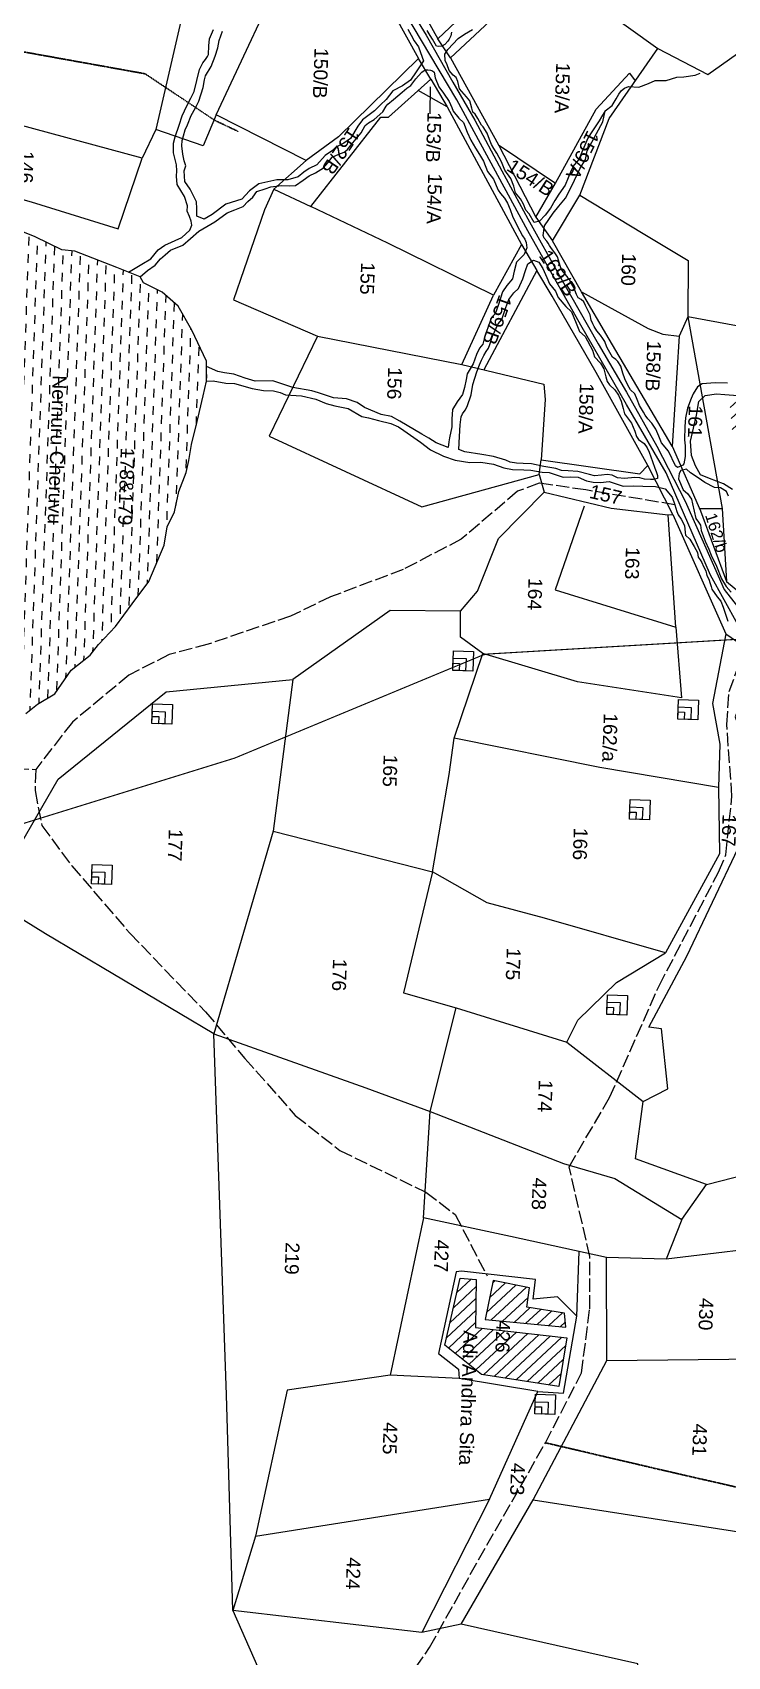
# Model space of a CAD drawing. Header units: inches. Extents: x 337143 to 343737, y 1590289 to 1599624.
# Drawn here: x 340848 to 341472, y 1595163 to 1596621 of the extents above; entities that cross this region are included whole.
import ezdxf

# ---------------------------------------------------------------- set-up
doc = ezdxf.new("R2010")
doc.units = ezdxf.units.IN
doc.header["$MEASUREMENT"] = 0
doc.linetypes.add('ACAD_ISO02W100', pattern=[15, 12, -3])
doc.linetypes.add('ACAD_ISO07W100', pattern=[3, 0, -3])
for name, color, linetype in [('BLOCK', 7, 'Continuous'), ('CARTTRACK', 30, 'ACAD_ISO02W100'), ('NALA', 4, 'Continuous'), ('SQUAREWELL', 5, 'Continuous'), ('SURVEY_BND', 7, 'Continuous'), ('VILLAGE_AREA', 1, 'Continuous'), ('WATER_BODY', 4, 'Continuous')]:
    doc.layers.add(name, color=color, linetype=linetype)
doc.layers.add('FOOTPATH', color=150, linetype='ACAD_ISO07W100', lineweight=30)
doc.layers.add('ROAD', color=1, linetype='Continuous', lineweight=25)
doc.styles.get("Standard").update_dxf_attribs({"font": 'arial.ttf'})
doc.dimstyles.get("Standard").update_dxf_attribs({"dimtxt": 0.18, "dimasz": 0.18, "dimexe": 0.18, "dimexo": 0.0625, "dimgap": 0.09, "dimtad": 0, "dimtih": 1, "dimtoh": 1, "dimdec": 4, "dimzin": 0, "dimdsep": 46, "dimtxsty": 'Standard', "dimcen": 0.09, "dimadec": 0, "dimazin": 0, "dimtfac": 1, "dimtdec": 4, "dimtofl": 0, "dimtmove": 0, "dimatfit": 3, "dimfxl": 0, "dimtolj": 1, "dimtzin": 0, "dimarcsym": 0})

msp = doc.modelspace()

# ---------------------------------------------------------------- hatches: boundary and pattern name
at = {"layer": 'VILLAGE_AREA'}
h = msp.add_hatch(dxfattribs=at)
h.set_pattern_fill('ANSI31', color=256, scale=62.399649, angle=-1.972, style=0)
h.set_pattern_definition([(43.02798, (340385.863, 1600582.354), (-5.322342, 5.701928), [])])
h.paths.add_polyline_path([(341326.7, 1595458.8), (341325.3, 1595471.5), (341291.6, 1595476.8), (341293.8, 1595494.3), (341261.2, 1595500.9), (341254, 1595465.7)], flags=17)
h.paths.add_polyline_path([(341320.2, 1595405.7), (341327.6, 1595449.4), (341245.5, 1595458.5), (341246, 1595501.7), (341231.6, 1595502.9), (341217.9, 1595442.6), (341250.8, 1595416.4)])
h.paths.add_polyline_path([(341618.9, 1596077.2), (341621.9, 1596099.4), (341560.5, 1596112.1), (341557.6, 1596112.5), (341551.8, 1596089.6)])
h.paths.add_polyline_path([(341683.7, 1596066.2), (341712.5, 1596038.7), (341727.6, 1596101.2), (341650.8, 1596159.2), (341638.2, 1596162), (341619.9, 1596117.6)])
h.paths.add_polyline_path([(341764, 1596055.3), (341782.1, 1596055.6), (341785.1, 1596072.5), (341765.2, 1596073.9), (341758.3, 1596086.6), (341733.3, 1596089.5), (341730.8, 1596058.6), (341730.5, 1596040.3), (341745.4, 1596037.6)])
h.paths.add_polyline_path([(341770.8, 1596094.9), (341791, 1596091.6), (341788.5, 1596102.5), (341774.6, 1596107.7), (341776.6, 1596156.2), (341759.6, 1596161), (341744, 1596107.3)])
h.paths.add_polyline_path([(341737.3, 1596154.6), (341744.5, 1596244.3), (341713.1, 1596244.6), (341702.9, 1596219.1), (341721.4, 1596213.8), (341719.9, 1596204.5), (341692.4, 1596206), (341675.2, 1596165.8), (341698.5, 1596157.4)])
h.paths.add_polyline_path([(341756.6, 1596309.6), (341756.5, 1596335.8), (341692.6, 1596335.5), (341691.9, 1596326), (341743.1, 1596319.8), (341745.5, 1596307.3)])
h.paths.add_polyline_path([(341712.9, 1596289.7), (341722.7, 1596314.1), (341723.1, 1596315.9), (341691.6, 1596322.4), (341684.7, 1596295.5)])
h.paths.add_polyline_path([(341603.5, 1596323.8), (341604.2, 1596342.3), (341635.6, 1596346.6), (341636.3, 1596374.9), (341605.6, 1596380.2), (341584.2, 1596357.4), (341520.3, 1596375.6), (341486.5, 1596354.8), (341483.1, 1596316.9), (341542.9, 1596326.1), (341578.8, 1596319.5)])
h.paths.add_polyline_path([(341701.6, 1596249.5), (341708.6, 1596279.1), (341640, 1596293), (341637.3, 1596275.4)])
h.paths.add_polyline_path([(341648.8, 1596179.6), (341658.8, 1596178), (341685.6, 1596227.5), (341680.8, 1596234.7), (341670.8, 1596235), (341666.2, 1596223.9), (341651.3, 1596228.4), (341652.2, 1596258.5), (341625.3, 1596268.4), (341613, 1596212), (341599.8, 1596213.9), (341600.1, 1596201.8)])
h.paths.add_polyline_path([(341582.3, 1596204.3), (341585, 1596227.8), (341603.9, 1596229.3), (341604.6, 1596270.7), (341562.2, 1596272.4), (341557.5, 1596205.6)])
h.paths.add_polyline_path([(341542.5, 1596252.8), (341543, 1596277.7), (341473.5, 1596292.4), (341476.3, 1596261.1), (341488.9, 1596260.5), (341487.8, 1596248.8), (341513.2, 1596243.1)])
h.paths.add_polyline_path([(341604.6, 1596119.7), (341616.9, 1596164.6), (341613, 1596177.7), (341588.5, 1596189.1), (341558, 1596185.6), (341554.5, 1596140.6), (341572.9, 1596139.5), (341571.3, 1596126.9)])
h.paths.add_polyline_path([(341506.6, 1596118.5), (341525.1, 1596116.5), (341536.6, 1596124), (341538.2, 1596150.1), (341518.6, 1596153), (341521.7, 1596192.2), (341492.5, 1596194), (341490.4, 1596178.8), (341489, 1596147), (341498.2, 1596146.7), (341497.9, 1596138.3), (341506.4, 1596132.6)])
h.paths.add_polyline_path([(341261, 1595468.6), (341259.9, 1595434.7), (341278.9, 1595434), (341280, 1595468)], flags=25)
h.paths.add_polyline_path([(341231.4, 1595459.5), (341227, 1595332.2), (341246.6, 1595331.6), (341251, 1595458.8)], flags=9)
h.paths.add_polyline_path([(341551.6, 1596464.7), (341546.4, 1596313.1), (341571.5, 1596312.3), (341576.8, 1596463.8)], flags=9)
h.paths.add_polyline_path([(341647.2, 1596193.7), (341646.4, 1596169), (341665.4, 1596168.3), (341666.2, 1596193.1)], flags=9)
at = {"layer": 'WATER_BODY'}
h = msp.add_hatch(dxfattribs=at)
h.set_pattern_fill('DASH', color=256, scale=62.399649, angle=-91.972, style=0)
h.set_pattern_definition([(268.02798, (340385.863, 1600582.354), (7.526929, -8.063744), [7.799956, -7.799956])])
h.paths.add_polyline_path([(340936.9, 1596108.4), (340952.1, 1596128.5), (340965.8, 1596161.1), (340968.4, 1596177.7), (340975, 1596191), (340979, 1596209.3), (340985.5, 1596226.3), (340987.9, 1596237), (340990.3, 1596251.4), (340995.5, 1596272.1), (341000.9, 1596295.1), (341003.8, 1596308.5), (341003.7, 1596326.4), (340990.6, 1596354.3), (340978.4, 1596375.6), (340964.1, 1596388.4), (340947.2, 1596396.6), (340944.2, 1596402.1), (340923.3, 1596410.5), (340885.6, 1596425.1), (340873.8, 1596426.2), (340849.9, 1596438.1), (340825.5, 1596448), (340793.2, 1596458.8), (340773.2, 1596467.8), (340751.6, 1596484.3), (340731.3, 1596498.5), (340708.6, 1596518.5), (340695.8, 1596534.1), (340660, 1596547.1), (340687.7, 1596483.4), (340697.8, 1596460.1), (340723.1, 1596348), (340746.6, 1596258.4), (340758.8, 1596201.5), (340768.4, 1596154.3), (340775.1, 1596100.5), (340785.1, 1596013.8), (340780.6, 1595979.8), (340794.2, 1595983), (340814.4, 1595991.4), (340841.5, 1596009.9), (340851.9, 1596018.4), (340867.7, 1596027.7), (340882.2, 1596048.8), (340899.2, 1596062.2), (340906.9, 1596072), (340922, 1596088)])
h.paths.add_polyline_path([(340862.4, 1596317.6), (340857.7, 1596181.4), (340877.3, 1596180.7), (340882, 1596316.9)], flags=24)
h.paths.add_polyline_path([(340923.5, 1596252.2), (340920.9, 1596176.2), (340940, 1596175.6), (340942.6, 1596251.5)], flags=24)

# ---------------------------------------------------------------- linework, layer by layer
at = {"layer": 'BLOCK', "color": 1, "const_width": 1}
msp.add_lwpolyline([(341610, 1596628.1), (341729, 1596613.1, -0.157751), (341740.2, 1596607.9), (341818.8, 1596534.4, -0.324495), (341823.3, 1596511.4), (341750, 1596353.9, 0.014677), (341749.6, 1596352.8), (341714.2, 1596263.3, -0.021737), (341713.4, 1596261.7), (341675.2, 1596185.3, 0.07754), (341673.3, 1596179.4), (341659.9, 1596092.8, -0.353314), (341641.3, 1596075.9), (341615.3, 1596074.4, -0.020748), (341613.7, 1596074.4), (341494.8, 1596077.3, 0.020889), (341493.1, 1596077.3), (341257.2, 1596063.4, 0.083888), (341250.7, 1596061.9), (341029.6, 1595970.1, -0.023398), (341027.8, 1595969.5), (340836.5, 1595910.3, 0.070384)], format="xyb", dxfattribs=at)
at = {"layer": 'CARTTRACK'}
for points in [[(341424.6, 1596197.4), (341344.5, 1596210.7), (341302.7, 1596216.8), (341283.3, 1596209.5), (341232.6, 1596166.5), (341180.5, 1596139.3), (341115.2, 1596114.7), (341079.3, 1596097.4), (341005.4, 1596072.2), (340970.2, 1596062.8), (340934.2, 1596044.5), (340883.4, 1596002.3), (340850.4, 1595959.8), (340849.8, 1595940.7), (340855.8, 1595909.5), (340882.8, 1595873.2), (340935, 1595812.6), (341002.8, 1595742.1), (341038.3, 1595700.2), (341083.6, 1595649.1), (341123.6, 1595617.6), (341200.8, 1595580.1), (341227.2, 1595560), (341255.8, 1595505)], [(341165.9, 1595116.1), (341204.2, 1595171.3), (341248.2, 1595250.1), (341308.3, 1595355.1), (341340.7, 1595417.8), (341348, 1595475.5), (341348.2, 1595522.4), (341329.5, 1595602.9), (341365.9, 1595665.1), (341410.3, 1595765.5), (341463.8, 1595867.6), (341470.3, 1595883.1), (341475.8, 1595935.7), (341471.1, 1596000.1), (341473.3, 1596029.6), (341484.1, 1596059.6), (341488.4, 1596075.2)], [(340069.4, 1596026.3), (340078.2, 1596012.3), (340109.1, 1595971.8), (340140.3, 1595959.4), (340203.1, 1595953.9), (340301.4, 1595940.1), (340354.4, 1595935.1), (340472.9, 1595942), (340581.4, 1595949.3), (340712.2, 1595962.5), (340850.4, 1595959.8)]]:
    msp.add_lwpolyline(points, dxfattribs=at)
at = {"layer": 'FOOTPATH', "ltscale": 0.002}
for points in [[(340791.9, 1596612.6), (340948.7, 1596584.4), (341011.4, 1596542.5), (341032.1, 1596532.7)], [(341670.2, 1595193.5), (341602.6, 1595235.4), (341546.1, 1595282.3), (341531.5, 1595297.3), (341502.4, 1595310.1), (341410.3, 1595331.2), (341308.3, 1595355.1)]]:
    msp.add_lwpolyline(points, dxfattribs=at)
at = {"layer": 'NALA'}
for points in [[(340933.7, 1596406.3), (340945.6, 1596413.5), (340953.7, 1596418.2), (340960.3, 1596426.2), (340966.3, 1596430.4), (340981.7, 1596437.5), (340988.8, 1596443.9), (340990.7, 1596448.6), (340990.1, 1596452.1), (340988.4, 1596456.2), (340986.4, 1596460.9), (340986.6, 1596465.7), (340984, 1596474.2), (340977.5, 1596485.1), (340977, 1596492.5), (340977.1, 1596497.2), (340976.8, 1596502.6), (340974.2, 1596513.4), (340974.3, 1596522.1), (340975.6, 1596527.8), (340979.2, 1596538.2), (340982.1, 1596546.5), (340986.1, 1596555.6), (340989.7, 1596562.5), (340992.6, 1596568.4), (340997.6, 1596588.2), (341000.5, 1596594.3), (341003, 1596597.3), (341004.6, 1596599.9), (341005.6, 1596601.7), (341005.8, 1596609.5), (341006.6, 1596615.8), (341010, 1596624.1)], [(341184.8, 1596624.5), (341187.7, 1596619), (341190.4, 1596613.9), (341194.2, 1596608.5), (341197.5, 1596599.3), (341198.6, 1596596.1), (341195.6, 1596591.5), (341192.1, 1596586.2), (341187, 1596578.8), (341180, 1596573.6), (341171.1, 1596569.2), (341165.3, 1596561.4), (341160.2, 1596556.5), (341154.6, 1596551), (341143.8, 1596543.1), (341139.6, 1596537.3), (341133.1, 1596526.4), (341127.2, 1596522.2), (341120.1, 1596518.4), (341117.1, 1596515.4), (341110.5, 1596511.1), (341102.8, 1596502.5), (341096, 1596499.2), (341091.3, 1596496.1), (341086.3, 1596492), (341076.9, 1596489.2), (341066.9, 1596489.1), (341050.8, 1596485.6), (341042.5, 1596479.3), (341035.6, 1596471.8), (341021.3, 1596467.4), (341008.9, 1596458), (341001.8, 1596453.7), (340995.1, 1596456.4), (340995, 1596463.5), (340994.8, 1596469.3), (340989, 1596480.8), (340984.4, 1596487.7), (340983.9, 1596497.3), (340985.3, 1596501.6), (340983.9, 1596506.2), (340982.5, 1596512.2), (340981.8, 1596519.8), (340982, 1596524.5), (340983.2, 1596528.7), (340984.7, 1596534), (340986.6, 1596538.6), (340989.9, 1596546.8), (340994, 1596553.7), (340996.8, 1596559.8), (341000.7, 1596572.1), (341001.9, 1596578.9), (341002.9, 1596582.6), (341008.1, 1596590.9), (341011.5, 1596600.1), (341014.1, 1596607.8), (341015.2, 1596614.3), (341018.2, 1596622.7)], [(341224, 1596621.8), (341223.4, 1596618.6), (341221.7, 1596615.4), (341220.5, 1596613.7), (341217.8, 1596610.7), (341215.2, 1596609.2), (341212.5, 1596608.8), (341210.5, 1596609.3), (341206.7, 1596615.5), (341204.7, 1596618.7), (341202.1, 1596623.3)], [(341471.9, 1596306.6), (341460.8, 1596306.8), (341448.9, 1596306.1), (341444.8, 1596303.3), (341441, 1596297), (341439, 1596292.9), (341436, 1596284), (341434.1, 1596275.5), (341433.5, 1596267.7), (341433.1, 1596255.8), (341433.8, 1596250.4), (341433.8, 1596244.1), (341433.8, 1596240.8), (341432.5, 1596234), (341431.7, 1596232.8), (341426.8, 1596230.8), (341425, 1596232.3), (341418.9, 1596245.6), (341412.6, 1596253), (341410.1, 1596258.9), (341407.3, 1596265.2), (341403.7, 1596270.7), (341400.2, 1596274.6), (341397.7, 1596277.8), (341396.3, 1596280.6), (341392.8, 1596286.4), (341390.7, 1596291.9), (341388.6, 1596296.9), (341384.7, 1596300.7), (341382.2, 1596304.7), (341379.6, 1596310.5), (341377.9, 1596315.6), (341375.9, 1596321.7), (341373.3, 1596325.9), (341371.4, 1596327.9), (341368.6, 1596329.8), (341365, 1596336.2), (341363.5, 1596338.8), (341361.5, 1596344), (341359.7, 1596346.6), (341357.7, 1596349.7), (341354.4, 1596353.5), (341352, 1596357.6), (341350.7, 1596359.8), (341349.2, 1596363.3), (341348.3, 1596368), (341344.2, 1596376.2), (341342.8, 1596379.5), (341340.4, 1596381.7), (341337.6, 1596383.1), (341336.3, 1596386.1), (341333.8, 1596392.6), (341331.2, 1596396.9), (341330, 1596399.7), (341328.7, 1596401), (341327.7, 1596402.4), (341325.9, 1596404.4), (341323.1, 1596407.9), (341321.8, 1596410.9), (341319.1, 1596420), (341316.6, 1596423.6), (341313.7, 1596427.5), (341311.8, 1596430.1), (341310.6, 1596432.4), (341309.6, 1596434), (341307.2, 1596436.9), (341306.1, 1596439.3), (341307.5, 1596447.8), (341315.1, 1596459.3), (341320.3, 1596465.4), (341326.4, 1596472.8), (341332, 1596483.7), (341339.1, 1596499), (341344.2, 1596507.3), (341345.7, 1596515.2), (341354.1, 1596530.8), (341359.7, 1596541.2), (341361.8, 1596551.2), (341358.6, 1596545.7), (341356.5, 1596542.2), (341352.3, 1596536), (341348.6, 1596530.6), (341346.4, 1596526.7), (341340.9, 1596514), (341338.2, 1596507.3), (341334.1, 1596502.5), (341331.3, 1596497.6), (341328.7, 1596491), (341325.9, 1596484.5), (341320.2, 1596476.3), (341316.6, 1596470.5), (341312.8, 1596463.7), (341308, 1596457.4), (341302.9, 1596452), (341298.2, 1596450.8), (341293.5, 1596458.6), (341290.7, 1596461.8), (341288.5, 1596467.2), (341285.9, 1596472.1), (341281.4, 1596477.6), (341279.9, 1596483.6), (341277.1, 1596490.5), (341271.8, 1596497.9), (341268.7, 1596505.2), (341264.7, 1596513.1), (341261.8, 1596517.3), (341259.7, 1596521), (341257.9, 1596525.5), (341255.9, 1596531), (341252.2, 1596536.8), (341250.7, 1596538.2), (341247.6, 1596544.3), (341245, 1596548), (341242.9, 1596550), (341242.1, 1596553.4), (341240.4, 1596560.2), (341237.3, 1596563.7), (341231.2, 1596570.9), (341229.7, 1596577.4), (341228, 1596581.1), (341225.4, 1596583.3), (341221.7, 1596587.4), (341220.1, 1596592.4), (341218.1, 1596596.4), (341217.8, 1596601.9), (341220.7, 1596606.2), (341229.9, 1596616), (341235.5, 1596619.9), (341242.7, 1596624.2)], [(340944.2, 1596402.1), (340950.7, 1596407.6), (340957.7, 1596412.5), (340962.4, 1596418.1), (340966.6, 1596421.8), (340971.4, 1596426), (340982.6, 1596430.6), (340989.3, 1596436.4), (340997, 1596443), (341011.2, 1596451.4), (341022.3, 1596459.5), (341029.3, 1596462.3), (341033.9, 1596463.9), (341036.8, 1596465.1), (341041, 1596469.6), (341045.5, 1596473.6), (341049, 1596478.7), (341056.4, 1596481.2), (341061.5, 1596482.9), (341071.2, 1596484), (341078.3, 1596483.7), (341083.8, 1596484.2), (341090.5, 1596488.9), (341096, 1596492.9), (341101.7, 1596495.5), (341108.8, 1596500), (341112.8, 1596504.4), (341116.7, 1596509.4), (341122.8, 1596512.2), (341127.5, 1596513.9), (341130.5, 1596516.5), (341133.8, 1596520.6), (341142.6, 1596531.5), (341146.4, 1596537.9), (341149.3, 1596540.3), (341154.3, 1596543.2), (341162.1, 1596550.2), (341165.2, 1596555.2), (341166.7, 1596557.1), (341171.7, 1596561.2), (341179.7, 1596567.9), (341183.9, 1596571.5), (341187.4, 1596573.8), (341191.9, 1596579.8), (341194.1, 1596582.7), (341197.2, 1596585.9), (341200.1, 1596587.8), (341202.6, 1596587.9), (341204.9, 1596587.7), (341206.9, 1596587), (341208.2, 1596585.7), (341209.3, 1596580.9), (341212.4, 1596572.8), (341216.7, 1596567.1), (341221.9, 1596559.6), (341224.1, 1596554.1), (341225.3, 1596550.8), (341230.6, 1596544.4), (341234.6, 1596540.7), (341237.8, 1596532), (341241.2, 1596524.8), (341245.5, 1596517.6), (341249.1, 1596512), (341252.5, 1596505.9), (341256.2, 1596496.6), (341261.5, 1596489.8), (341265.9, 1596479.9), (341267.9, 1596477), (341271.5, 1596472.7), (341274.3, 1596468.1), (341276.7, 1596462.4), (341278.7, 1596456.4), (341280.2, 1596453.2), (341285.3, 1596443.4), (341287.7, 1596438.8), (341289.7, 1596435.8), (341291, 1596432.9), (341291.4, 1596428.2), (341289.2, 1596422.1), (341282.4, 1596415.1), (341280.1, 1596407.3), (341278.8, 1596400.4), (341273.7, 1596394.3), (341269.6, 1596388.5), (341265.9, 1596376.3), (341263.2, 1596368.8), (341259.7, 1596365.5), (341253.7, 1596348.7), (341252, 1596341.6), (341249, 1596338), (341246.2, 1596332.4), (341243.2, 1596323.9), (341237.9, 1596315.1), (341237.1, 1596309.9), (341235.6, 1596302.7), (341233.8, 1596296.4), (341228.9, 1596289.9), (341224.9, 1596282.9), (341224.3, 1596274.4), (341224.1, 1596267.5), (341222, 1596257.5), (341221.6, 1596254), (341220.8, 1596248.7), (341210, 1596253), (341203.6, 1596257.3), (341197.3, 1596260.7), (341177.5, 1596272.5), (341170.1, 1596276.6), (341160.6, 1596278.5), (341145.8, 1596284.8), (341139.2, 1596289.2), (341129.6, 1596292.4), (341117.9, 1596293.4), (341104.3, 1596297.8), (341098.4, 1596299.7), (341081.3, 1596302.7), (341063.4, 1596308.8), (341047.4, 1596308.4), (341038.5, 1596311.2), (341028.4, 1596314.8), (341020.1, 1596316), (341014.1, 1596317), (341003.7, 1596321.6)], [(341361.8, 1596551.2), (341368.2, 1596555.9), (341371.9, 1596561.8), (341374.1, 1596566.1), (341376.7, 1596569.4), (341379.2, 1596571.6), (341383, 1596572.9), (341392.1, 1596572.4), (341400.9, 1596575.8), (341406.8, 1596578.5), (341416.6, 1596578.4), (341426.2, 1596581.4), (341432.5, 1596581.7), (341442.6, 1596583.3), (341447.2, 1596585)], [(341003.8, 1596308.5), (341009.9, 1596308.8), (341021.3, 1596306.5), (341029, 1596306.2), (341044.8, 1596301.7), (341054.9, 1596299.9), (341063.9, 1596299.6), (341070, 1596298.1), (341074.8, 1596296.1), (341089.2, 1596295.1), (341102.1, 1596292.1), (341111.2, 1596288.4), (341119.1, 1596286.2), (341131.1, 1596283.8), (341143.2, 1596276.7), (341149.2, 1596275.4), (341158.4, 1596273), (341169.3, 1596270.3), (341176.4, 1596267.4), (341181, 1596264.1), (341196.1, 1596253.5), (341205.1, 1596246.7), (341216.7, 1596241.1), (341227.2, 1596237.3), (341240.2, 1596235.2), (341250.2, 1596235.5), (341261.7, 1596233.9), (341271, 1596230.7), (341278.8, 1596229.1), (341288.8, 1596228.7), (341295.2, 1596228.5), (341305.4, 1596226.7), (341311.6, 1596226.5), (341324.1, 1596222.3), (341330.5, 1596222.6), (341337.5, 1596222.3), (341345.1, 1596218.8), (341351.1, 1596217.7), (341357.6, 1596217.4), (341365.6, 1596218.2), (341378, 1596214.2), (341387.6, 1596214.3), (341395.7, 1596214), (341407, 1596213.8), (341415.9, 1596211.6), (341422, 1596204.1), (341424.6, 1596197.4), (341426.3, 1596191.2), (341427.6, 1596188.2), (341430.3, 1596184.4), (341433.1, 1596178.8), (341433.9, 1596172.6), (341434.2, 1596170.1), (341437.9, 1596166.5), (341441.9, 1596160), (341444.7, 1596154.4), (341445.5, 1596150.3), (341447.2, 1596147.9), (341448.8, 1596145.6), (341450.3, 1596142.1), (341452.2, 1596138.1), (341453.1, 1596134), (341455, 1596130.7), (341456.3, 1596126.6), (341457.2, 1596123.9), (341457.7, 1596121.7), (341462.4, 1596114.7), (341465.7, 1596110.9), (341468, 1596105.3), (341472.2, 1596092.9)], [(341476.2, 1596211), (341468.3, 1596216.2), (341455.7, 1596220.9), (341447.6, 1596224.3), (341443, 1596232.2), (341439.5, 1596241.5), (341438.4, 1596254.5), (341443.9, 1596277.9), (341446.1, 1596290.1), (341451.6, 1596295.5), (341461.9, 1596296.9), (341469.4, 1596296.5), (341488.5, 1596294.9)], [(341472.8, 1596205.2), (341470.8, 1596209.3), (341465.5, 1596212.7), (341460.1, 1596212.9), (341451.5, 1596217.5), (341445.4, 1596221.6), (341438.6, 1596226), (341434.9, 1596229.5), (341430, 1596228.3), (341428.4, 1596225.4), (341427.9, 1596220.6), (341432, 1596210.9), (341436, 1596207.4), (341439.3, 1596202.4), (341440.2, 1596198.2), (341443.3, 1596185.1), (341445.6, 1596181.8), (341447.5, 1596179.1), (341448.1, 1596174.2), (341451.8, 1596164.6), (341455, 1596157.4), (341457.2, 1596152.1), (341462, 1596142.4), (341466.3, 1596130.8), (341470.5, 1596123.9), (341475.2, 1596118.8)]]:
    msp.add_lwpolyline(points, dxfattribs=at)
msp.add_lwpolyline([(341230.4, 1596247), (341231, 1596258.8), (341231.6, 1596269.3), (341232.7, 1596276.3), (341233.8, 1596279), (341236.2, 1596282.2), (341238, 1596285.7), (341241.5, 1596296.1), (341243, 1596305.3), (341246.5, 1596316.9), (341249, 1596322.9), (341250.7, 1596327.1), (341252.9, 1596331.5), (341255, 1596334.9), (341257, 1596338), (341258.4, 1596341.2), (341260.7, 1596348.9), (341265.9, 1596359.8), (341269, 1596363.8), (341272.6, 1596374.5), (341275.4, 1596381.6), (341279.9, 1596387.8), (341284, 1596391.6), (341287.8, 1596400.4), (341290.3, 1596407.7), (341292.4, 1596413.7), (341297.6, 1596416.9), (341302.4, 1596415.1), (341305.9, 1596409.6), (341309.4, 1596401.6), (341311.8, 1596395.9), (341317.3, 1596389.1), (341319.8, 1596383.4), (341326.5, 1596375.4), (341331.8, 1596370.6), (341336, 1596360.5), (341338.8, 1596352.9), (341343.9, 1596348.4), (341350.5, 1596336.2), (341352.3, 1596330.2), (341357.6, 1596324.6), (341360.6, 1596319.4), (341362.6, 1596312.4), (341363.7, 1596308.1), (341365.7, 1596305.2), (341370.5, 1596300.5), (341374, 1596295.7), (341376.2, 1596290.3), (341378, 1596283.8), (341379.4, 1596279), (341385.6, 1596270.6), (341388.4, 1596263.5), (341390.1, 1596258.6), (341391.9, 1596256.1), (341397, 1596252.4), (341399.6, 1596248.5), (341401.4, 1596244.6), (341404.4, 1596236.3), (341406.4, 1596230.3), (341407.7, 1596227.3), (341408.8, 1596223.7), (341409, 1596222.5), (341409, 1596220.9), (341405.4, 1596220.2), (341402.5, 1596220.1), (341397.3, 1596220.4), (341393, 1596221.7), (341388.6, 1596221.9), (341379.4, 1596220.9), (341373, 1596221.7), (341368.1, 1596224.1), (341363.6, 1596224.7), (341358.6, 1596224.1), (341352.2, 1596223.4), (341347.9, 1596224.5), (341337.3, 1596227.3), (341328.6, 1596227.8), (341322.8, 1596228.1), (341317.6, 1596230.1), (341306.8, 1596231.7), (341295.6, 1596234.2), (341288.1, 1596234.4), (341282.3, 1596234.6), (341276.6, 1596235.7), (341272.7, 1596237.3), (341261.6, 1596240.8), (341251.1, 1596242.5), (341236, 1596245)], close=True, dxfattribs=at)
at = {"layer": 'ROAD'}
for points in [[(342722.8, 1595597.6), (342642.5, 1595626.2), (342558.9, 1595656.2), (342458.9, 1595691.6), (342374.4, 1595723.4), (342294.6, 1595755.4), (342202.6, 1595789.2), (342096.1, 1595830.7), (341990.9, 1595870.4), (341896.4, 1595906.8), (341795.9, 1595945.1), (341706.2, 1595980), (341602.7, 1596023.7), (341544, 1596050.5), (341497.7, 1596077.7), (341481, 1596089.8), (341456.6, 1596134.2), (341416.6, 1596226.1), (341381, 1596287.4), (341340, 1596358.8), (341292.4, 1596443.3), (341228.7, 1596561), (341173.5, 1596653.7)], [(341180.2, 1596653.4), (341201.1, 1596619.1), (341225.2, 1596576.8), (341244.7, 1596542.6), (341269.1, 1596497.1), (341292.4, 1596454.2), (341322.2, 1596400.9), (341355.5, 1596341.8), (341381.2, 1596298.5), (341408.2, 1596250), (341433.7, 1596200.5), (341457.9, 1596145.9), (341468.8, 1596121.2), (341497.1, 1596085.1)]]:
    msp.add_lwpolyline(points, dxfattribs=at)
at = {"layer": 'SQUAREWELL'}
for points in [[(341243.6, 1596065.6), (341243, 1596048.1), (341225, 1596048.7), (341225.6, 1596066.2)], [(341237, 1596059.2), (341236.6, 1596048.3), (341225, 1596048.7), (341225.4, 1596059.6)], [(341231.1, 1596054.9), (341230.9, 1596048.5), (341225, 1596048.7), (341225.2, 1596055.1)], [(341445.7, 1596021.8), (341445.1, 1596004.3), (341427.1, 1596004.9), (341427.7, 1596022.4)], [(340973.4, 1596017.9), (340972.8, 1596000.4), (340954.8, 1596001), (340955.4, 1596018.5)], [(340966.8, 1596011.5), (340966.4, 1596000.6), (340954.8, 1596001), (340955.2, 1596011.9)], [(340960.9, 1596007.2), (340960.7, 1596000.8), (340954.8, 1596001), (340955, 1596007.4)], [(341439.1, 1596015.4), (341438.7, 1596004.5), (341427.1, 1596004.9), (341427.5, 1596015.8)], [(341433.2, 1596011.1), (341433, 1596004.7), (341427.1, 1596004.9), (341427.4, 1596011.3)], [(341402.2, 1595932), (341401.6, 1595914.5), (341383.7, 1595915.1), (341384.3, 1595932.6)], [(341395.6, 1595925.6), (341395.2, 1595914.7), (341383.7, 1595915.1), (341384, 1595926)], [(341389.8, 1595921.3), (341389.5, 1595914.9), (341383.7, 1595915.1), (341383.9, 1595921.5)], [(340919.2, 1595873.8), (340918.6, 1595856.3), (340900.6, 1595857), (340901.2, 1595874.4)], [(340912.6, 1595867.5), (340912.2, 1595856.6), (340900.6, 1595857), (340901, 1595867.9)], [(340906.7, 1595863.2), (340906.5, 1595856.8), (340900.6, 1595857), (340900.8, 1595863.4)], [(341381.9, 1595756.6), (341381.3, 1595739.2), (341363.3, 1595739.8), (341363.9, 1595757.3)], [(341375.3, 1595750.3), (341374.9, 1595739.4), (341363.3, 1595739.8), (341363.7, 1595750.7)], [(341369.4, 1595746), (341369.2, 1595739.6), (341363.3, 1595739.8), (341363.5, 1595746.2)], [(341317.3, 1595398), (341316.7, 1595380.5), (341298.7, 1595381.1), (341299.3, 1595398.6)], [(341310.6, 1595391.6), (341310.3, 1595380.7), (341298.7, 1595381.1), (341299.1, 1595392)], [(341304.8, 1595387.3), (341304.6, 1595380.9), (341298.7, 1595381.1), (341298.9, 1595387.5)]]:
    msp.add_lwpolyline(points, close=True, dxfattribs=at)
at = {"layer": 'SURVEY_BND'}
for points in [[(341047.2, 1596839.1), (341010.8, 1596732.3), (340993.2, 1596686.4), (340958.4, 1596534.3), (340946, 1596508.7), (340820, 1596542.8), (340747.9, 1596559.8)], [(341188.4, 1596822.5), (341140.6, 1596742.9), (341211.6, 1596615.7)], [(341080.6, 1596692.8), (341066.3, 1596700.8), (341081.1, 1596775.8), (341068.9, 1596781.7), (341075.7, 1596811.2), (341117.4, 1596731.1), (341128.1, 1596717.7), (341194.2, 1596598.1), (341122.3, 1596527.9), (341093.2, 1596506.4), (341012.5, 1596547.6), (341080.6, 1596692.8), (341167.5, 1596646.4)], [(341450.5, 1596773.6), (341330.1, 1596664), (341409.1, 1596607.1)], [(341223, 1596598.8), (341211.6, 1596615.7), (341291.9, 1596691.7), (341306.8, 1596677.1)], [(341330.1, 1596664), (341306.8, 1596677.1), (341223, 1596598.8), (341266.1, 1596520.6), (341317.4, 1596486.3), (341353.7, 1596552.5), (341383.9, 1596584.8), (341388.9, 1596578)], [(341339.1, 1596475.3), (341365.5, 1596544.3), (341409.1, 1596607.1), (341454, 1596583.8), (341529.9, 1596637.2), (341600.2, 1596674.8), (341634.3, 1596659.5), (341643.2, 1596651.8), (341747.1, 1596605.6), (341781.5, 1596590.7)], [(341093.2, 1596506.4), (341064.2, 1596480.9), (341097.4, 1596465.2), (341160.3, 1596545.3), (341167.3, 1596545.3), (341205.3, 1596579.6), (341194.2, 1596598.1)], [(341205.3, 1596579.6), (341220.1, 1596554.6), (341193.9, 1596569.4)], [(340736, 1596562), (340725.3, 1596503.7), (340846.2, 1596469.4), (340924.4, 1596445.2), (340946, 1596508.7)], [(341012.5, 1596547.6), (341000.9, 1596519.8), (340958.4, 1596534.3)], [(341220.1, 1596554.6), (341286.7, 1596431.2), (341261.6, 1596385.6), (341166.6, 1596432.3), (341097.4, 1596465.2)], [(341266.1, 1596520.6), (341299.6, 1596455.6), (341317.4, 1596486.3)], [(341064.2, 1596480.9), (341055.8, 1596462.3), (341028.1, 1596381.3), (341103.6, 1596348.7), (341233.1, 1596323.2), (341261.6, 1596385.6)], [(341340.7, 1596388.5), (341314.7, 1596434.5), (341339.1, 1596475.3), (341395.9, 1596440.9), (341436.6, 1596416.7), (341436.1, 1596366.1)], [(341299.6, 1596455.6), (341314.7, 1596434.5)], [(341286.7, 1596431.2), (341300.6, 1596407.7)], [(341233.1, 1596323.2), (341306.7, 1596305.8), (341308, 1596291.8), (341304.5, 1596237.8), (341392.9, 1596225.3), (341400.3, 1596232.7), (341353.7, 1596316.2), (341314.4, 1596384.7), (341300.6, 1596407.7), (341252.9, 1596318.5)], [(341436.1, 1596366.1), (341428.3, 1596348.8), (341422, 1596250), (341365.6, 1596346), (341340.7, 1596388.5), (341400.4, 1596355.6), (341413.8, 1596350.5), (341428.3, 1596348.8)], [(341618.9, 1596389.5), (341608.4, 1596388.6), (341580, 1596366.2), (341517.3, 1596381.6), (341480, 1596358), (341436.1, 1596366.1), (341467, 1596193.9), (341470.8, 1596128.6), (341549.7, 1596063.6), (341641.9, 1596056.6), (341708.6, 1596009.8), (341736.9, 1596014.6), (341764.3, 1596050.1), (341785.2, 1596049.6), (341789.5, 1596061.7)], [(341103.6, 1596348.7), (341060.1, 1596259), (341197.1, 1596195.4), (341302.5, 1596224.7), (341304.5, 1596237.8)], [(341422, 1596250), (341447.5, 1596191.9), (341470.8, 1596128.6)], [(341302.5, 1596224.7), (341307.2, 1596208.7), (341367.3, 1596194.4), (341418.4, 1596188.2), (341422.8, 1596188.7), (341400.3, 1596232.7)], [(341422.8, 1596188.7), (341470.3, 1596081.4), (341458.2, 1596018.8), (341465, 1595982.4), (341463.6, 1595943.6), (341357.1, 1595961.4), (341226.2, 1595987.9), (341252, 1596063.8), (341232, 1596078.6), (341232.1, 1596101.7), (341247.1, 1596119.9), (341266.1, 1596167.1), (341307.2, 1596208.7)], [(341343, 1596196), (341316.9, 1596120.9), (341425.3, 1596087.6), (341418.4, 1596188.2)], [(341446.6, 1596193.9), (341467, 1596193.9)], [(341232.1, 1596101.7), (341168.9, 1596102.3), (341081.4, 1596040.5), (341063.6, 1595904.3), (341206.7, 1595867.8)], [(341425.3, 1596087.6), (341430.4, 1596024), (341337.1, 1596038.4), (341252, 1596063.8)], [(341470.3, 1596081.4), (341500, 1596061.2), (341478.8, 1596007.1), (341489.4, 1595976.3), (341486.7, 1595905.6), (341567.3, 1595881.8), (341609.1, 1595947.9), (341626, 1596003.1), (341544.5, 1596040.3), (341500, 1596061.2)], [(341010.5, 1595722.3), (340859.1, 1595812.2), (340808.4, 1595843.4), (340870.5, 1595951), (340967.7, 1596029.3), (341081.4, 1596040.5)], [(341463.6, 1595943.6), (341464.6, 1595884), (341416.1, 1595795.1), (341307.5, 1595826.2), (341255.9, 1595840), (341206.7, 1595867.8), (341221.7, 1595955.2), (341226.2, 1595987.9)], [(341063.6, 1595904.3), (341010.5, 1595722.3), (341147, 1595673.8), (341204.7, 1595652.7), (341228, 1595745.8)], [(341327.6, 1595714.7), (341396, 1595661.5), (341418.3, 1595673), (341412.5, 1595726.7), (341401.1, 1595728.4), (341435.4, 1595791.9), (341481.3, 1595888.9)], [(341206.7, 1595867.8), (341180.7, 1595759.1), (341228, 1595745.8), (341327.6, 1595714.7), (341337.4, 1595734.7), (341372, 1595768.5), (341416.1, 1595795.1)], [(341198.8, 1595557), (341168.8, 1595415.9), (341076.3, 1595402.4), (341047.9, 1595271.2), (341027.5, 1595204.5), (341021.8, 1595398.2), (341010.5, 1595722.3)], [(341204.7, 1595652.7), (341324.5, 1595605.9), (341370.5, 1595592.5), (341430.8, 1595555.6), (341453, 1595586.9), (341389.2, 1595610), (341396, 1595661.5)], [(341430.8, 1595555.6), (341416.6, 1595520.1), (341363, 1595521.4), (341276.9, 1595540.4), (341198.8, 1595557), (341204.7, 1595652.7)], [(341453, 1595586.9), (341514.8, 1595602.8), (341520.8, 1595636.5), (341590.6, 1595642.4)], [(341301.4, 1595401), (341324.4, 1595399.7), (341336.4, 1595468.7), (341338.5, 1595526.8)], [(341363.3, 1595428.9), (341500.1, 1595430.5), (341562.1, 1595429.2), (341531.4, 1595533.6), (341416.6, 1595520.1)], [(341232.6, 1595192.3), (341297.1, 1595304), (341363.3, 1595428.9), (341363, 1595521.4)], [(341336.4, 1595468.7), (341319.1, 1595486.2), (341297.2, 1595483.9), (341299.3, 1595501.8), (341232.9, 1595509.1), (341228.1, 1595508.7), (341212.1, 1595435.2), (341230.1, 1595421.1), (341230.9, 1595412.7)], [(341297.1, 1595304), (341557.1, 1595263.3), (341561.4, 1595302.2), (341562.1, 1595429.2)], [(341258.1, 1595304.6), (341301.4, 1595401), (341230.9, 1595412.7), (341168.8, 1595415.9)], [(341047.9, 1595271.2), (341258.1, 1595304.6), (341197.3, 1595184.6)], [(341027.5, 1595204.5), (341125, 1594983), (341201.2, 1594983.1), (341210.8, 1594901.4), (341299, 1594852), (341393.5, 1594850.8), (341447, 1594858.2), (341521.8, 1594842.4), (341606.5, 1594835.3), (341616.1, 1594991.8), (341520.8, 1595022.3), (341415.6, 1595058.8), (341415.6, 1595096.6), (341389.6, 1595106.9), (341391.3, 1595156.5), (341232.6, 1595192.3), (341197.3, 1595184.6), (341027.5, 1595204.5)]]:
    msp.add_lwpolyline(points, dxfattribs=at)
at = {"layer": 'VILLAGE_AREA'}
for points in [[(341246, 1595501.7), (341245.5, 1595458.5), (341327.6, 1595449.4), (341320.2, 1595405.7), (341250.8, 1595416.4), (341217.9, 1595442.6), (341231.6, 1595502.9), (341246, 1595501.7)], [(341261.2, 1595500.9), (341254, 1595465.7), (341326.7, 1595458.8), (341325.3, 1595471.5), (341291.6, 1595476.8), (341293.8, 1595494.3), (341261.2, 1595500.9)]]:
    msp.add_lwpolyline(points, dxfattribs=at)
at = {"layer": 'WATER_BODY'}
msp.add_lwpolyline([(340841.5, 1596009.9), (340851.9, 1596018.4), (340867.7, 1596027.7), (340882.2, 1596048.8), (340899.2, 1596062.2), (340906.9, 1596072), (340922, 1596088), (340936.9, 1596108.4), (340952.1, 1596128.5), (340965.8, 1596161.1), (340968.4, 1596177.7), (340975, 1596191), (340979, 1596209.3), (340985.5, 1596226.3), (340987.9, 1596237), (340990.3, 1596251.4), (340995.5, 1596272.1), (341000.9, 1596295.1), (341003.8, 1596308.5), (341003.7, 1596326.4), (340990.6, 1596354.3), (340978.4, 1596375.6), (340964.1, 1596388.4), (340947.2, 1596396.6), (340944.2, 1596402.1), (340923.3, 1596410.5), (340885.6, 1596425.1), (340873.8, 1596426.2), (340849.9, 1596438.1), (340825.5, 1596448)], dxfattribs=at)

# ---------------------------------------------------------------- texts
at = {"layer": 'SURVEY_BND'}
for s, height, rotation, p in [('150/B', 12.48, 268.028, (341100.9, 1596607.9)), ('153/A', 12.48, 268.028, (341318, 1596594.6)), ('153/B', 12.48, 268.028, (341202.4, 1596550.4)), ('152/B', 12.48, 235.8618, (341132.1, 1596537)), ('159/A', 12.48, 244.1921, (341346.1, 1596534.5)), ('146', 12.48, 268.028, (340836.2, 1596515.3)), ('154/B', 12.48, 327.0353, (341272.4, 1596498.3)), ('154/A', 12.48, 268.028, (341203, 1596495.2)), ('155', 12.48, 268.028, (341142.7, 1596415.3)), ('169/B', 12.48, 303.7509, (341301.8, 1596421)), ('160', 12.48, 268.028, (341377.2, 1596423.3)), ('159/B', 12.48, 250.3625, (341266.8, 1596386.8)), ('158/B', 12.48, 268.028, (341399.7, 1596344.9)), ('Nernuru Cheruvu', 12.48, 268.028, (340865.8, 1596313.9)), ('156', 12.48, 268.028, (341167, 1596321.2)), ('158/A', 12.48, 268.028, (341339.3, 1596306.8)), ('161', 12.48, 268.028, (341437.1, 1596286.8)), ('178&179', 12.48, 268.028, (340926.8, 1596248.9)), ('157', 12.48, 347.0121, (341346.9, 1596203.7)), ('162/b', 10.4, 287.4277, (341451.5, 1596188.1)), ('163', 12.48, 268.028, (341380.6, 1596159.6)), ('164', 12.48, 268.028, (341293.1, 1596131.9)), ('162/a', 12.48, 268.028, (341360.7, 1596010.4)), ('165', 12.48, 268.028, (341163, 1595973.3)), ('167', 12.48, 268.028, (341467.4, 1595919.8)), ('177', 12.48, 268.028, (340970, 1595906.5)), ('166', 12.48, 268.028, (341333.8, 1595907.5)), ('176', 12.48, 268.028, (341117.5, 1595789.9)), ('175', 12.48, 268.028, (341273.6, 1595799.7)), ('174', 12.48, 268.028, (341302.3, 1595681.2)), ('428', 12.48, 268.028, (341296.9, 1595593.4)), ('219', 12.48, 268.028, (341075, 1595535.3)), ('427', 12.48, 268.028, (341209.1, 1595537.7)), ('430', 12.48, 268.028, (341446.7, 1595485.3)), ('Adi Andhra Sita', 12.48, 268.028, (341234.8, 1595456.1)), ('426', 12.48, 268.028, (341264.3, 1595465.3)), ('425', 12.48, 268.028, (341163, 1595373.8)), ('431', 12.48, 268.028, (341441.1, 1595372.4)), ('423', 12.48, 268.028, (341277.5, 1595337.2)), ('424', 12.48, 268.028, (341129.9, 1595252.4))]:
    msp.add_text(s, height=height, rotation=rotation, dxfattribs=at).set_placement(p)

# ---------------------------------------------------------------- leaders
msp.add_leader([(341204.8, 1596572.8), (341204.3, 1596548.5)], dimstyle='Standard', override={"dimgap": 0.09, "dimtad": 0}, dxfattribs=at)

doc.saveas('drawing.dxf')
